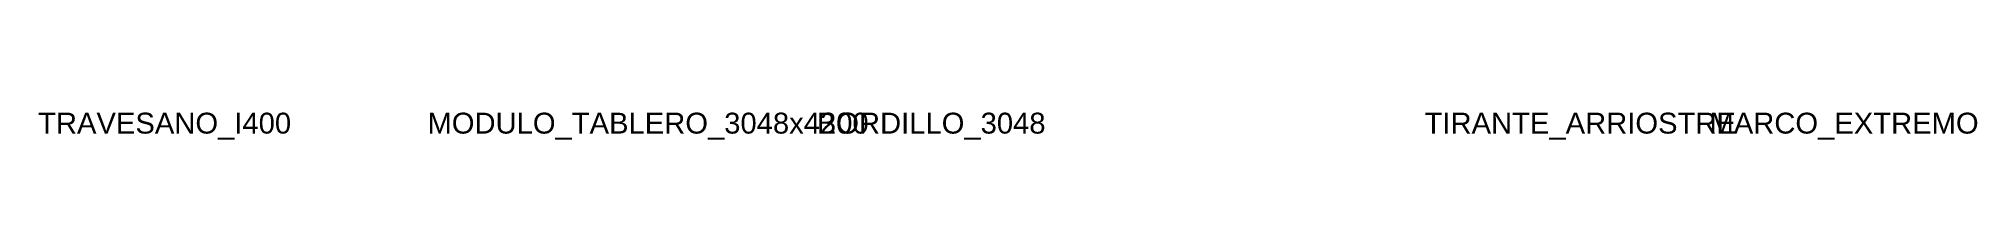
# Model space of a CAD drawing. Header units: millimetres. Extents: x -5648 to 223820, y -81824 to -314.
# Drawn here: x 203407 to 223820, y -81824 to -81537 of the extents above.
import ezdxf

# ---------------------------------------------------------------- set-up
doc = ezdxf.new("R2010")
doc.units = ezdxf.units.MM
doc.layers.add('G-TEXTO', color=7, linetype='Continuous')
doc.styles.get("Standard").update_dxf_attribs({"font": 'arial.ttf'})

msp = doc.modelspace()

# ---------------------------------------------------------------- texts
at = {"layer": 'G-TEXTO'}
for s, p in [('TRAVESANO_I400', (203400, -81760)), ('MODULO_TABLERO_3048x4200', (207500, -81760)), ('BORDILLO_3048', (211600, -81760)), ('TIRANTE_ARRIOSTRE', (218000, -81760)), ('MARCO_EXTREMO', (221000, -81760))]:
    msp.add_text(s, height=220, dxfattribs=at).set_placement(p)

doc.saveas('drawing.dxf')
